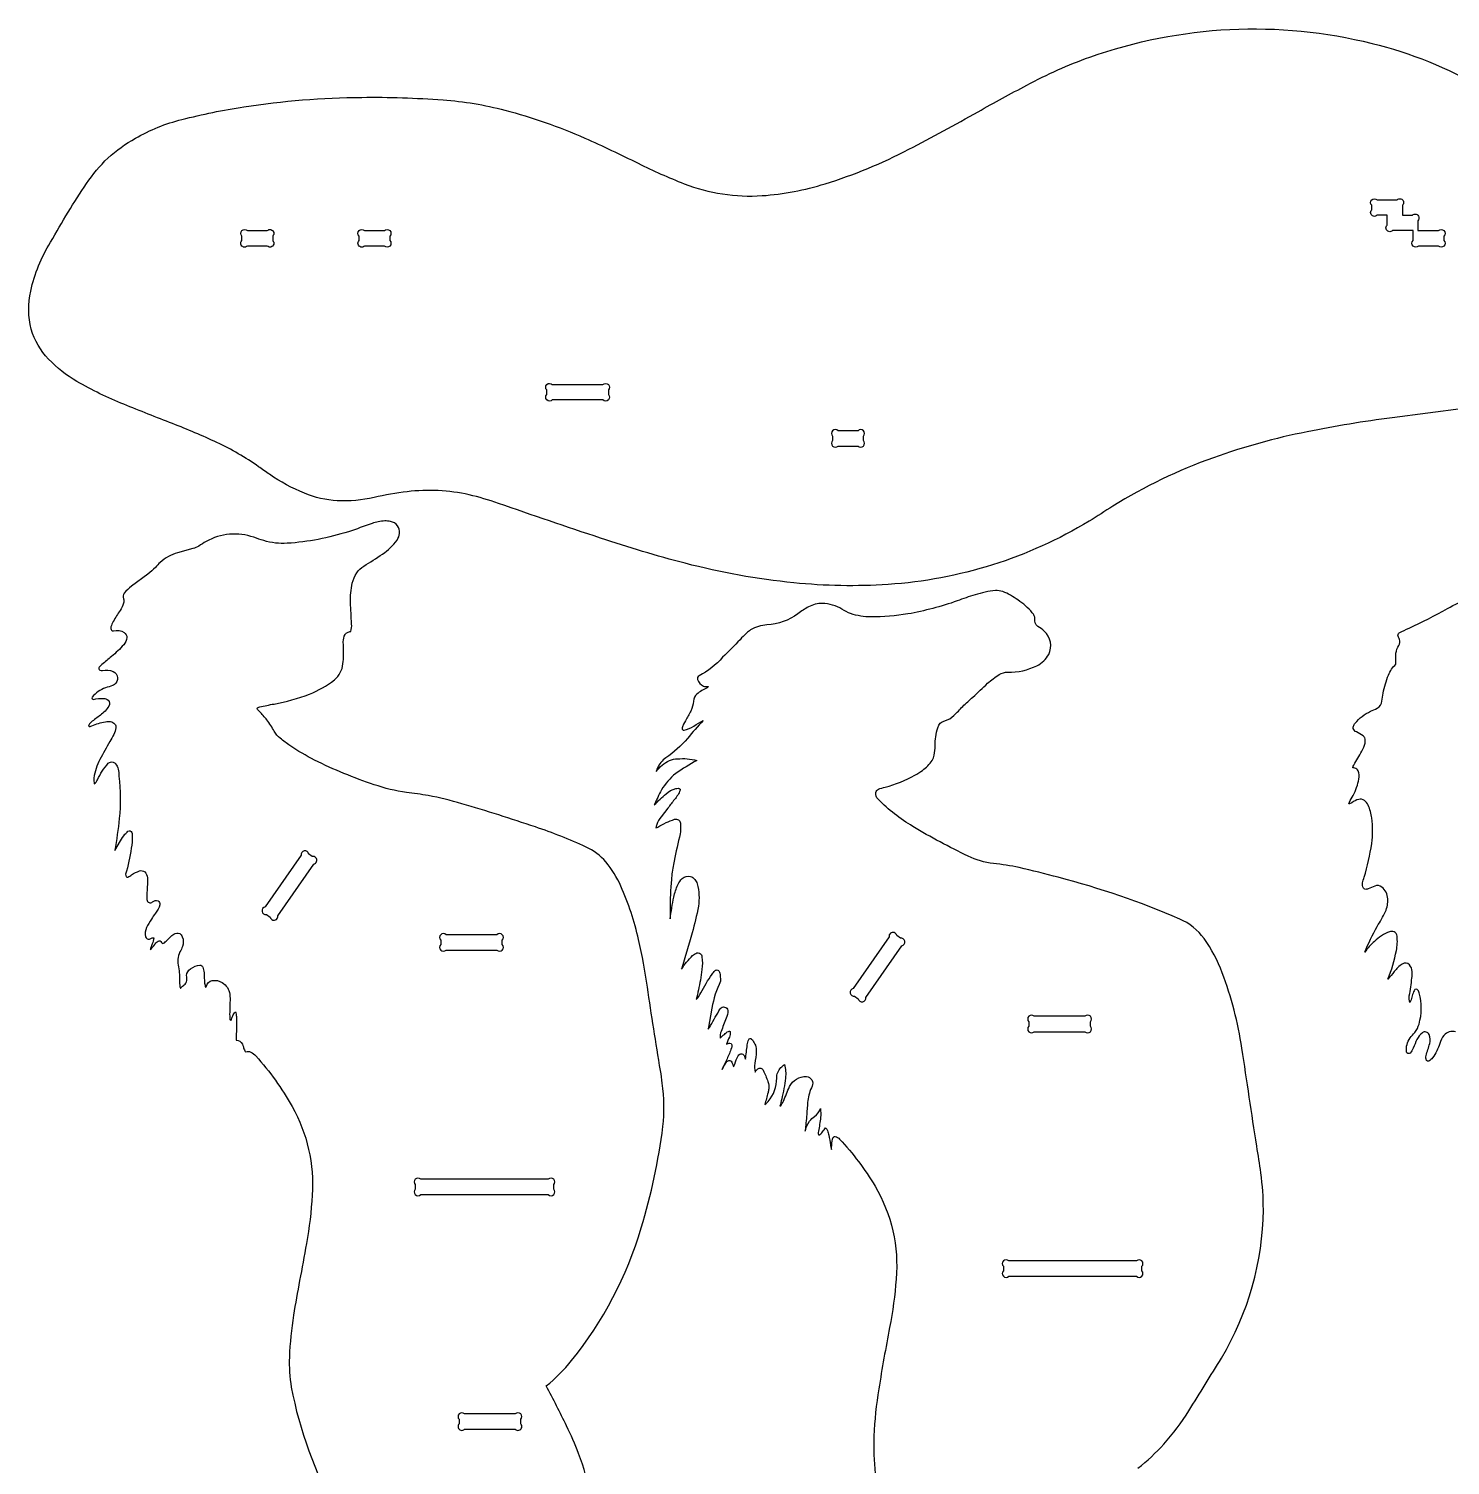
# Model space of a CAD drawing. Extents: x -644 to 671, y -543 to 596.
# Drawn here: x -644 to -89, y 32 to 592 of the extents above; entities that cross this region are included whole.
import ezdxf

# ---------------------------------------------------------------- set-up
doc = ezdxf.new("R2010")
doc.units = 0
doc.header["$MEASUREMENT"] = 0
doc.layers.get('0').update_dxf_attribs({"linetype": 'CONTINUOUS'})

msp = doc.modelspace()

# ---------------------------------------------------------------- linework, layer by layer
for points in [[(-84.26, 443.66), (-112.06, 440.03, 0.016937), (-145.24, 434.53, 0.037032), (-181.79, 424.41, 0.052186), (-221, 405.54, -0.00447), (-230.2, 399.67, -0.119641), (-308.59, 375, -0.042166), (-345.38, 375.65, -0.039221), (-387.68, 383.26, -0.016725), (-420.73, 393.07, -0.00324), (-460.51, 406.62, 0.027526), (-471.96, 409.97, 0.084054), (-496.07, 411.16, 0.027759), (-508.99, 408.87, -0.066396), (-523.36, 407.6, -0.080063), (-536.1, 410.56, -0.052876), (-549.76, 417.96, -0.008373), (-554.03, 420.92, 0.043949), (-570.24, 430.32, 0.018249), (-587.53, 437.71, -0.0052), (-606.55, 445.25, -0.034793), (-624.83, 454.16, -0.071755), (-635.91, 462.88, -0.120399), (-642.63, 474.5, -0.119099), (-642.84, 489.4, -0.081907), (-635.14, 508.45, -0.004649), (-628.27, 520.14, -0.01167), (-621.08, 531.32, -0.0538), (-612.76, 541.25, -0.058055), (-602.03, 548.98, -0.070925), (-583.91, 556.28, -0.026154), (-559.73, 561.18, -0.038412), (-513.82, 564.92, -0.02244), (-482.11, 563.92, -0.046675), (-458.02, 559.92, -0.041268), (-426.89, 549.07, -0.011292), (-406, 539.22, 0.021315), (-388.14, 531.24, 0.109476), (-357.65, 526.6, 0.058378), (-333.17, 531.21, 0.046188), (-300.56, 544.66, 0.008532), (-273.46, 559.32, -0.006303), (-254.5, 569.7, -0.03728), (-230, 580.59, -0.147404), (-119.92, 585.97, -0.071157), (-77.05, 568.66, -0.063535)], [(-424.67, 19.31, 0.054737), (-429.27, 36.18, 0.021849), (-433.92, 46.9, 0.007313), (-441.85, 62.53, 0.049451), (-431.96, 72.41, 0.097663), (-404.82, 124.18, 0.041192), (-396.39, 163.62, 0.06018), (-396.63, 180.55, 0.009833), (-397.31, 185.48, -0.006092), (-402.42, 218.02, 0.020295), (-405.84, 236.53, 0.047215), (-412.78, 257.37, 0.063203), (-418.6, 266.83, 0.111532), (-426.35, 272.62, 0.026717), (-446.12, 280.47, 0.009504), (-474.79, 289.53, 0.021715), (-487.87, 292.69, 0.016397), (-496.37, 293.89, -0.048691), (-508.9, 296.94, -0.036248), (-532.22, 306.53, -0.029109), (-541.78, 312.19, -0.017176), (-545.59, 315.02, -0.085201), (-547.9, 317.77, 0.024715), (-550.74, 322.21, 0.024807), (-553.71, 325.42, -0.04084), (-554.61, 326.63, -0.205737), (-553.56, 327.23, -0.018216), (-547.99, 328.39, 0.043688), (-534.19, 332.24, 0.072778), (-524.42, 337.82, 0.19757), (-521.12, 344.09, 0.040996), (-520.94, 347.52, 0.003107), (-520.98, 352.68, -0.120974), (-520.31, 355.46, -0.159708), (-519.34, 356.3, -0.058556), (-518.08, 356.67, 0.083041), (-517.73, 359.58, -0.005976), (-518.18, 368.01, -0.067909), (-517.48, 375.48, -0.075212), (-515.77, 379.49, -0.10325), (-513.02, 382.17, 0.016394), (-505.65, 386.85, 0.078168), (-500.04, 392.29, 0.107064), (-499.02, 394.89, 0.391234), (-502.58, 399.56, 0.071232), (-504.84, 399.76, 0.075225), (-509.77, 398.8, -0.007461), (-518.98, 395.58, -0.060746), (-542.82, 391.05, -0.089836), (-552.03, 392.1, -0.022613), (-555.83, 393.39, 0.215682), (-574.44, 391.76, 0.02234), (-577.33, 389.97, -0.049527), (-579.62, 388.99), (-585.61, 387.39, 0.101395), (-592.35, 383.62, 0.026856), (-594.25, 381.64, -0.031627), (-597.14, 379.05), (-603.52, 374.32, 0.052199), (-606.4, 371.62, 0.299828), (-606.65, 369.44, -0.156841), (-606.64, 367.69, -0.077227), (-607.99, 364.88, 0.019178), (-610.69, 360.59, 0.042434), (-611.61, 358.45, 0.201865), (-611.4, 357.2, 0.280055), (-610.6, 356.95, -0.216956), (-606.4, 356.23, -0.214003), (-605.32, 354.33, -0.175325), (-606.61, 351.51, -0.041328), (-611.36, 346.91, 0.005071), (-615.07, 343.76, 0.096947), (-616.17, 342.75, 0.440139), (-615.85, 341.64, 0.184973), (-614.89, 341.5, -0.13039), (-610.77, 341.12, -0.302127), (-609.07, 338.65, -0.279955), (-610.16, 336.05, -0.067393), (-611, 335.56, -0.020218), (-613.67, 334.71, 0.148736), (-618.87, 331.03, 0.304116), (-618.89, 330.45, 0.304116), (-618.36, 330.21, -0.057256), (-614.51, 330.6, -0.183471), (-612.67, 329.86, -0.336207), (-612.42, 327.6, -0.093975), (-615.68, 324.04, 0.010768), (-619.28, 321.3, 0.135226), (-620.33, 319.76, 0.211645), (-619.06, 319.84, -0.062615), (-613.75, 321.49, -0.060972), (-611.7, 321.51, -0.163249), (-610.04, 320.59, -0.183357), (-609.65, 319.12, -0.097747), (-610.43, 316.55, -0.025023), (-612.03, 313.74, 0.003797), (-615.86, 306.78, 0.091572), (-618.2, 299.52, 0.070734), (-618.06, 297.21, 0.130312), (-616.84, 298.86, -0.078542), (-612.6, 305.27, -0.235724), (-610.74, 305.76, -0.150607), (-609.79, 305.04, -0.127587), (-608.79, 303.02, -0.038908), (-608.44, 300.22, -0.055536), (-608.34, 283.77, -0.021613), (-610.12, 271.29), (-607.9, 275.07, -0.027598), (-606.1, 277.59, -0.048062), (-604.95, 278.76, -0.518481), (-603.42, 278.34, -0.085893), (-603.31, 276.75, -0.049411), (-603.63, 272.2, -0.033118), (-605.85, 262.01, 0.179453), (-605.61, 260.97, 0.259467), (-604.97, 260.92, 0.078898), (-603.5, 261.85, -0.059687), (-600.38, 263.32, -0.242789), (-598.41, 262.98, -0.153887), (-597.36, 260.63, -0.056215), (-597.41, 257.15, 0.029849), (-597.54, 252.14, 0.643021), (-595.32, 251.2, -0.32615), (-593.2, 251.64, -0.327713), (-592.54, 250.1, -0.123703), (-594.22, 246.9, 0.051324), (-595.77, 244.45, 0.044607), (-597.72, 241.22, 0.164112), (-598.08, 237.6, 0.415618), (-596.56, 236.77, -0.012072), (-595.5, 237.18, -0.127513), (-594.92, 237.17, -0.124142), (-595.47, 234.87), (-595.94, 233.77, 0.059832), (-596.26, 232.62, 0.048074), (-594.51, 234.66, -0.063431), (-593.57, 235.71, -0.107144), (-592.76, 236.08, -0.276164), (-592.09, 235.76, 0.08354), (-591.67, 235.15, 0.281542), (-591.12, 235.11, 0.110862), (-589.84, 236.24, -0.035105), (-587.06, 238.69, -0.244789), (-584.78, 238.86, -0.184927), (-583.75, 237.65, -0.192746), (-583.71, 233.85, -0.054575), (-584.66, 231.74, 0.180076), (-585.2, 225.88, -0.04595), (-584.86, 220.03, 0.072881), (-584.51, 217.56, 0.311275), (-584.16, 217.82, -0.114641), (-583.02, 218.88, 0.201899), (-582.03, 220.53, 0.035248), (-582.09, 222.5, -0.228913), (-580.56, 225.18, -0.136638), (-576.86, 226.58, -0.33239), (-575.77, 225.76, -0.094938), (-575.29, 223.62, 0.029527), (-575.05, 219.55, 0.038184), (-574.68, 218, 0.203815), (-574.31, 218.35, -0.297837), (-572.08, 220.55, -0.195538), (-568.25, 219.77, -0.242876), (-565.23, 215.25, -0.040777), (-565.19, 211.95, 0.0158), (-565.28, 205.94, 0.241284), (-564.88, 204.99, 0.064308), (-564.42, 205.84, -0.04474), (-563.68, 207.63, -0.099132), (-563.05, 208.36, -0.091287), (-562.67, 206.54, -0.006054), (-562.74, 197.37, -0.277732), (-560.33, 195.78, -0.07016), (-559.94, 194.74, 0.095816), (-559.36, 193.18, 0.074993), (-558.98, 192.77, -0.218996), (-557.05, 192.71, -0.095167), (-555.09, 191.18, -0.053438), (-540.92, 171.49, -0.14535), (-533.1, 136.89, -0.028956), (-535.38, 118.05, -0.005522), (-538.02, 103.58, 0.006318), (-540.38, 90.11, 0.028773), (-542.01, 73.77, 0.048976), (-541.28, 62.04, 0.07985), (-523.74, 13.87, 0.060537)], [(-211.22, 30.49, 0.049697), (-201.16, 39.85, 0.044365), (-191.33, 52.84, 0.001614), (-178.63, 73.39, 0.132861), (-162.3, 131.21, 0.036087), (-163.29, 145.56, 0.008147), (-164.89, 156.03, -0.001421), (-170.64, 194.16, 0.05004), (-178.32, 223.62, 0.065672), (-185.4, 236.99, 0.131686), (-194.91, 244.56, 0.038454), (-242.24, 260.82, 0.009692), (-257.52, 264.59, 0.030801), (-267.55, 266.19, -0.082097), (-277.39, 269.09, -0.023289), (-299, 280.66, -0.062484), (-312.48, 291.24, -0.224886), (-313.4, 293.84, -0.22693), (-312.4, 295.15, -0.063935), (-309.74, 295.95, 0.056796), (-298.17, 300.63, 0.022015), (-295.16, 302.52, 0.086352), (-291.44, 306.39, 0.078374), (-290.61, 308.45, 0.057276), (-290.25, 312.08, -0.066349), (-289.27, 319.16, -0.262842), (-286.54, 321.84, 0.125745), (-282.91, 323.97, 0.013785), (-279.51, 327.41, -0.016765), (-275.53, 331.07, 0.008728), (-269.8, 336.49, -0.036794), (-265.25, 339.88, -0.132068), (-261.94, 340.82, 0.121768), (-250.56, 343.33, 0.149683), (-245.97, 347.72, 0.340256), (-247.73, 356.8, 0.038056), (-250.19, 358.67, -0.293732), (-251.4, 361.77, 0.147455), (-251.62, 362.82, 0.061954), (-252.39, 363.94, 0.077099), (-258.01, 368.95, 0.062198), (-263.91, 372.23, 0.092639), (-266.76, 372.67, 0.046621), (-274.7, 370.97, 0.014622), (-281.66, 368.57, -0.039554), (-300.89, 363.52, -0.041544), (-315.23, 362.33, -0.077366), (-323.2, 363.63, -0.056515), (-326.57, 365.37, 0.126943), (-334.21, 367.61, 0.122538), (-339.58, 366.29, 0.046323), (-343.73, 363.6, -0.151902), (-355.82, 359.26, 0.116374), (-362.2, 357.27, 0.045546), (-363.84, 356.01, 0.026568), (-366.33, 353.47, -0.014231), (-373.1, 346.6, -0.092538), (-382.28, 339.39, 0.371042), (-382.87, 337.97, 0.244214), (-380.6, 335.39, 0.09846), (-378.65, 335.25, -0.168317), (-379.19, 334.76, 0.048055), (-383.15, 332.28, 0.206494), (-384.51, 329.51, -0.101644), (-385.53, 325.66, -0.027936), (-387.59, 321.89), (-388.31, 320.55, 0.042583), (-388.86, 319.13, 0.343745), (-388.49, 318.22, 0.169579), (-388.16, 318.18, 0.080991), (-384.3, 319.79, -0.014851), (-380.7, 321.93, 0.010857), (-386.83, 314.97, -0.065233), (-395.21, 307.42, 0.135819), (-398.59, 303.3, 0.044205), (-398.96, 302.08, -0.131503), (-393.82, 306.36, -0.094186), (-390.69, 307.01, -0.090596), (-383.2, 306.36, 0.033538), (-391.37, 301.28, 0.101146), (-396.9, 294.88, 0.029393), (-399.74, 289.02, -0.021218), (-395.16, 293.41, -0.11125), (-391.39, 295.39, -0.064504), (-390.4, 295.56, -0.206741), (-389.69, 295.19, -0.213385), (-389.69, 294.81, -0.091645), (-391.87, 291.12, 0.02779), (-394.41, 287.77), (-397.07, 284.42, 0.077474), (-398.79, 281.38, 0.042437), (-399.1, 280.14, 0.157578), (-398.31, 280.38, -0.067802), (-391.81, 283.44, -0.49619), (-389.54, 281.9, -0.082601), (-389.92, 276.5, 0.01182), (-392.32, 265.83, 0.024523), (-393.09, 259.92, 0.018698), (-393.62, 248.42, 0.01221), (-393.53, 244.58, -0.016518), (-392.14, 253.12, -0.051017), (-390.58, 257.95, -0.097515), (-388.84, 260.35, -0.221721), (-385.64, 261.2, -0.178184), (-383.95, 260.02, -0.093771), (-383.06, 258.28, -0.112098), (-382.57, 249.52, -0.023806), (-385.01, 239.15, -0.005214), (-389.16, 224.97, -0.052751), (-384.81, 230.33, -0.09292), (-383.15, 231.35, -0.404011), (-381.38, 230.55, -0.09675), (-381.17, 229.79, -0.06484), (-381.17, 224.93, -0.017261), (-381.79, 220.75, -0.009702), (-383.37, 213.13, 0.042015), (-381.6, 215.75, -0.031868), (-377.24, 223.08, -0.028481), (-376.16, 224.4, -0.238253), (-374.96, 224.68, -0.180148), (-374.58, 224.34, -0.108056), (-374.05, 222.38, 0.007815), (-373.93, 220.35, 0.062107), (-377.33, 209.84), (-378.69, 201.66, 0.04252), (-377.81, 202.99, -0.025694), (-374.01, 209.51, -0.314724), (-372.32, 210.24, -0.314724), (-371.06, 208.89, -0.098845), (-371.67, 205.86, 0.016331), (-373.69, 200.77, 0.078647), (-374.12, 198.12, -0.048034), (-372.43, 199.57, -0.080617), (-370.84, 200.76, -0.094315), (-370.39, 200.85, -0.318948), (-370.17, 200.48, -0.115287), (-370.49, 198.53, 0.017906), (-371.6, 195.74, -0.134192), (-370.32, 196.21, -0.357321), (-369.55, 195.57, -0.141261), (-369.66, 194.29, -0.025304), (-371.39, 190.06, 0.007077), (-373.26, 185.87, -0.077116), (-372, 188.15, -0.108775), (-371.16, 189.2, -0.441145), (-369.54, 188.78, -0.068952), (-368.88, 186.94, 0.080591), (-368.37, 187.98, -0.058547), (-367.04, 191.24, -0.268217), (-365.6, 192.05, -0.235272), (-364.85, 191.54, -0.061369), (-364.39, 190.48, 0.04748), (-364.13, 189.88, -0.011897), (-363.51, 195.47, -0.058015), (-362.92, 197.61, -0.439069), (-361.84, 197.78, -0.154183), (-361.29, 197.16, -0.039773), (-360.34, 195.36, -0.092947), (-359.99, 193.01, -0.026314), (-360.57, 188.26, 0.087976), (-360.47, 184.9, -0.169244), (-358.84, 186.42, -0.264153), (-357.69, 186.15, -0.119066), (-357.25, 185.58, -0.013223), (-355.44, 181.19, -0.107195), (-355.14, 178.33, -0.019475), (-355.41, 176.86, -0.01655), (-356.69, 172.29, 0.098263), (-355.35, 173.43, 0.186868), (-352.02, 182.53, -0.210185), (-350.36, 186.62, -0.008874), (-349.04, 187.82, -0.099701), (-348.61, 182.55, -0.037307), (-350.08, 174.42, 0.013695), (-350.75, 171.55, 0.101055), (-349.37, 173.52, -0.005312), (-347.05, 179.2, -0.303668), (-340.37, 183.12, -0.507385), (-338.2, 179.4, 0.091481), (-339.89, 173.76, 0.010378), (-340.31, 168.37, -0.004204), (-340.94, 161.87, -0.08858), (-339.19, 165.8, -0.104722), (-337.27, 167.53, 0.158353), (-334.97, 170.7, -0.053272), (-334.92, 167.2, -0.024415), (-335.78, 161.83, 0.088623), (-335.83, 160.81, 0.089337), (-335.66, 160.32, 0.108049), (-334.17, 161.57, -0.011557), (-332.94, 163.09, -0.176586), (-332.18, 162.07, -0.034364), (-331.69, 160.25, -0.01041), (-331.1, 156.53, 0.023915), (-330.72, 154.68, 0.020055), (-330.42, 158.07, -0.060136), (-330.1, 159.19, -0.279762), (-329.21, 159.76, -0.168932), (-327.5, 158.76, -0.051067), (-313.7, 140.46, -0.155047), (-305.44, 104.2, -0.027928), (-308.01, 85.34, 0.007238), (-312.23, 61.37, 0.028967), (-314.14, 42.92, 0.074267), (-310.86, 13.96, 0.066044)], [(-87.33, 200.55, 0.317363), (-91.89, 199.16, 0.087814), (-93.53, 196.03, -0.086223), (-96.34, 190.43, -0.115707), (-97.85, 189.2, -0.375476), (-98.64, 189.45, -0.193366), (-98.87, 191.34, 0.006299), (-97.45, 195.97, 0.15773), (-97.67, 199.55, 0.45588), (-100.27, 200.24, 0.121773), (-102.42, 197.61, 0.025354), (-103.85, 194.2, -0.091876), (-105.08, 192.3, -0.644123), (-106.48, 192.83, -0.192504), (-105.05, 198.22, -0.021205), (-103.23, 200.36, 0.099279), (-101.6, 203.6, 0.134086), (-101.52, 215.76, 0.148282), (-102.33, 217.13, 0.394868), (-103.2, 217.03, 0.087766), (-104.11, 215.18, -0.019707), (-104.69, 213.05, -0.066465), (-105.17, 212.07, -0.101817), (-105.39, 214.59, 0.005332), (-104.36, 221.55, 0.032812), (-104.29, 224.11, 0.156324), (-105.28, 226.69, 0.364394), (-108.15, 227.02, 0.075758), (-111.28, 224.08, -0.004678), (-113.72, 221.09, 0.04602), (-110.42, 232.24, 0.072516), (-110.16, 237.88, 0.251245), (-111.34, 239.61, 0.181791), (-113.1, 239.57, 0.107855), (-119.03, 235.85, 0.048237), (-122.8, 231.62, -0.025583), (-117.93, 241.66, 0.036002), (-114.71, 247.48, 0.11715), (-113.77, 252.46, 0.200358), (-116.09, 257.04, 0.272059), (-118.85, 257.41), (-121.38, 256.34, -0.154473), (-122.75, 256.15, -0.187571), (-123.28, 256.55, -0.199731), (-123.62, 258.69, -0.029204), (-122.99, 260.84, 0.03816), (-120.05, 274.02, 0.063897), (-120, 283.95, 0.069224), (-121.46, 288.97, 0.119133), (-122.92, 290.82, 0.20942), (-125.11, 291.22, 0.100137), (-127.85, 289.9, -0.131398), (-129.03, 289.42, -0.048161), (-127.73, 292.02, 0.073856), (-125.2, 298.33, 0.076446), (-125.06, 301.6, 0.160887), (-125.88, 303.04, 0.128942), (-127.37, 303.55, -0.119306), (-127.04, 304.6, 0.013318), (-123.89, 309.99, 0.058599), (-122.65, 313.15, 0.157944), (-122.77, 315.17, 0.110707), (-123.44, 315.97, 0.041932), (-126.05, 317.49, -0.20133), (-127.29, 318.88, -0.147883), (-127.2, 319.78, -0.074235), (-126.53, 320.88, -0.115424), (-120.49, 325.55, 0.025639), (-117.9, 326.76, 0.239771), (-116.06, 329.49), (-115.6, 332.64, -0.049589), (-113.54, 339.69, -0.090983), (-110.63, 343.91, -0.033442), (-110.59, 348.22, -0.107902), (-109.51, 351.21, 0.175256), (-109.17, 353.58, 0.062824), (-109.77, 354.78, -0.395309), (-109.29, 356.11, -0.026388), (-105.49, 357.95, 0.017821), (-90.54, 365.63, -0.038158), (-72.8, 373.61, -0.087709)]]:
    msp.add_lwpolyline(points, format="xyb")
for points in [[(-117.94, 524.96), (-110.18, 524.96, -1), (-108.06, 522.84), (-108.06, 518.96), (-104.18, 518.96, -1), (-102.06, 516.84), (-102.06, 512.96), (-94.04, 512.96, -1), (-91.92, 510.84), (-91.92, 509.09, -1), (-94.04, 506.96), (-101.8, 506.96, -1), (-103.92, 509.09), (-103.92, 512.96), (-111.94, 512.96, -1), (-114.06, 515.09), (-114.06, 518.96), (-117.94, 518.96, -1), (-120.06, 521.09), (-120.06, 522.84, -1)], [(-558.39, 512.96), (-550.63, 512.96, -1), (-548.51, 510.84), (-548.51, 509.09, -1), (-550.63, 506.96), (-558.39, 506.96, -1), (-560.51, 509.09), (-560.51, 510.84, -1)], [(-512.73, 512.96), (-504.97, 512.96, -1), (-502.85, 510.84), (-502.85, 509.09, -1), (-504.97, 506.96), (-512.73, 506.96, -1), (-514.85, 509.09), (-514.85, 510.84, -1)], [(-439.51, 452.96), (-419.76, 452.96, -1), (-417.64, 450.84), (-417.64, 449.09, -1), (-419.76, 446.96), (-439.51, 446.96, -1), (-441.64, 449.09), (-441.64, 450.84, -1)], [(-328.09, 428.96), (-320.33, 428.96, 1), (-318.21, 431.09), (-318.21, 432.84, 1), (-320.33, 434.96), (-328.09, 434.96, 1), (-330.21, 432.84), (-330.21, 431.09, 1)], [(-537.46, 269.42), (-551.47, 249.25, 1), (-550.94, 246.3), (-549.49, 245.3, 1), (-546.54, 245.83), (-532.54, 266, 1), (-533.07, 268.95), (-534.51, 269.95, 1)], [(-480.89, 232.46), (-461.13, 232.46, 1), (-459.01, 234.58), (-459.01, 236.34, 1), (-461.13, 238.46), (-480.89, 238.46, 1), (-483.01, 236.34), (-483.01, 234.58, 1)], [(-317.27, 213.99), (-303.26, 234.17, 1), (-303.79, 237.12), (-305.24, 238.12, 1), (-308.19, 237.59), (-322.2, 217.42, 1), (-321.66, 214.46), (-320.22, 213.46, 1)], [(-251.62, 200.63), (-231.86, 200.63, 1), (-229.74, 202.75), (-229.74, 204.51, 1), (-231.86, 206.63), (-251.62, 206.63, 1), (-253.74, 204.51), (-253.74, 202.75, 1)], [(-490.82, 137.12), (-441.07, 137.12, 1), (-438.94, 139.24), (-438.94, 140.99, 1), (-441.07, 143.12), (-490.82, 143.12, 1), (-492.94, 140.99), (-492.94, 139.24, 1)], [(-261.55, 105.28), (-211.79, 105.28, 1), (-209.67, 107.4), (-209.67, 109.16, 1), (-211.79, 111.28), (-261.55, 111.28, 1), (-263.67, 109.16), (-263.67, 107.4, 1)], [(-473.71, 45.63), (-453.95, 45.63, 1), (-451.83, 47.75), (-451.83, 49.51, 1), (-453.95, 51.63), (-473.71, 51.63, 1), (-475.83, 49.51), (-475.83, 47.75, 1)]]:
    msp.add_lwpolyline(points, format="xyb", close=True)

doc.saveas('drawing.dxf')
